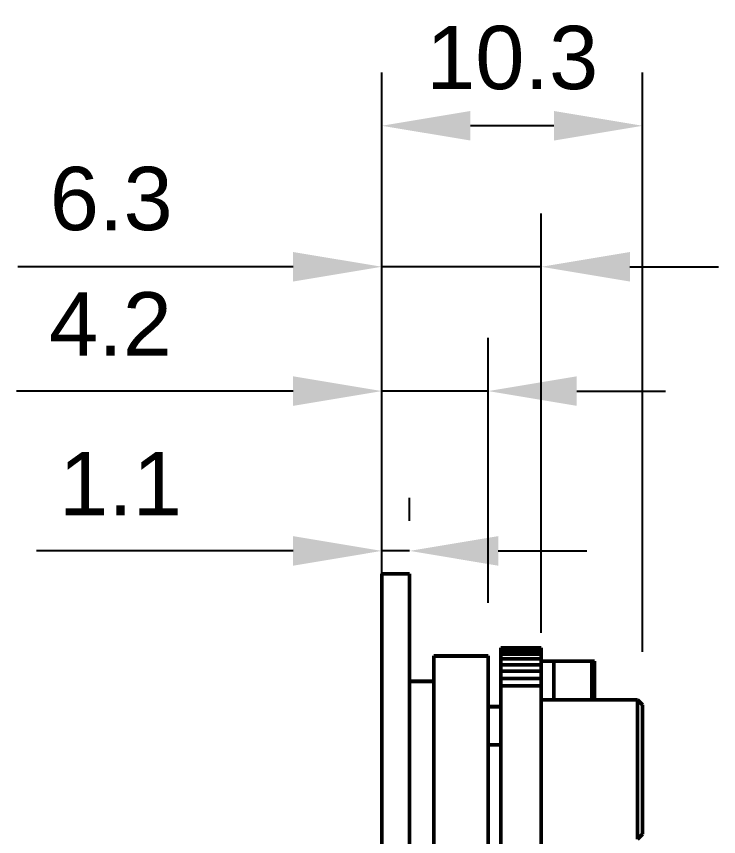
# Model space of a CAD drawing. Header units: millimetres. Extents: x 37 to 395, y 164 to 266.
# Drawn here: x 201.01 to 228.74, y 230.47 to 262.85 of the extents above; entities that cross this region are included whole.
import ezdxf

# ---------------------------------------------------------------- set-up
doc = ezdxf.new("R2010")
doc.units = ezdxf.units.MM
doc.header["$LTSCALE"] = 0.75
doc.layers.add('Visible', color=7, linetype='Continuous', lineweight=50)
doc.layers.add('尺寸标注', color=3, linetype='Continuous', lineweight=25)
doc.styles.get("Standard").update_dxf_attribs({"font": 'arial.ttf'})
doc.dimstyles.new('Dim-ISO-25', dxfattribs={"dimtxt": 3.5, "dimasz": 3.5, "dimexe": 2.1, "dimexo": 2.1, "dimgap": 1.4, "dimtad": 1, "dimzin": 12, "dimdsep": 46, "dimtxsty": 'Standard', "dimcen": 0, "dimazin": 3, "dimtp": 0.1, "dimtm": 0.1, "dimtfac": 0.714286, "dimtmove": 0, "dimatfit": 3, "dimfxl": 1, "dimtzin": 12, "dimarcsym": 0})

# ---------------------------------------------------------------- blocks, each defined once
blk = doc.blocks.new('*D10')
at = {"layer": 'Defpoints', "color": 0, "transparency": 16777216}
for p in [(215.436, 241.747), (215.436, 240.837), (216.536, 240.837)]:
    blk.add_point(p, dxfattribs=at)
at = {"layer": '尺寸标注', "color": 0, "lineweight": -2, "transparency": 16777216}
for p, q in [((215.436, 242.937), (215.436, 243.847)), ((216.536, 242.937), (216.536, 243.847)), ((211.936, 241.747), (201.803, 241.747)), ((216.536, 241.747), (215.436, 241.747)), ((220.036, 241.747), (223.536, 241.747))]:
    blk.add_line(p, q, dxfattribs=at)
at = {"layer": '尺寸标注', "color": 0, "transparency": 16777216}
for points in [[(211.936, 242.33), (211.936, 241.163), (215.436, 241.747)], [(220.036, 242.33), (220.036, 241.163), (216.536, 241.747)]]:
    blk.add_solid(points, dxfattribs=at)
at = {"layer": '尺寸标注', "color": 0, "transparency": 16777216, "insert": (205.119, 244.402), "char_height": 2.5, "attachment_point": 5}
blk.add_mtext('1.1', dxfattribs=at)
blk = doc.blocks.new('*D11')
at = {"layer": 'Defpoints', "color": 0, "transparency": 16777216}
for p in [(215.436, 248.057), (215.436, 237.586), (219.636, 237.598)]:
    blk.add_point(p, dxfattribs=at)
at = {"layer": '尺寸标注', "color": 0, "lineweight": -2, "transparency": 16777216}
for p, q in [((215.436, 239.686), (215.436, 250.157)), ((219.636, 239.698), (219.636, 250.157)), ((211.936, 248.057), (201.01, 248.057)), ((219.636, 248.057), (215.436, 248.057)), ((223.136, 248.057), (226.636, 248.057))]:
    blk.add_line(p, q, dxfattribs=at)
at = {"layer": '尺寸标注', "color": 0, "transparency": 16777216}
for points in [[(211.936, 248.64), (211.936, 247.474), (215.436, 248.057)], [(223.136, 248.64), (223.136, 247.474), (219.636, 248.057)]]:
    blk.add_solid(points, dxfattribs=at)
at = {"layer": '尺寸标注', "color": 0, "transparency": 16777216, "insert": (204.723, 250.712), "char_height": 2.5, "attachment_point": 5}
blk.add_mtext('4.2', dxfattribs=at)
blk = doc.blocks.new('*D12')
at = {"layer": 'Defpoints', "color": 0, "transparency": 16777216}
for p in [(215.436, 252.966), (215.436, 236.416), (221.737, 236.416)]:
    blk.add_point(p, dxfattribs=at)
at = {"layer": '尺寸标注', "color": 0, "lineweight": -2, "transparency": 16777216}
for p, q in [((215.436, 238.516), (215.436, 255.066)), ((221.737, 238.516), (221.737, 255.066)), ((211.936, 252.966), (201.071, 252.966)), ((221.737, 252.966), (215.436, 252.966)), ((225.237, 252.966), (228.737, 252.966))]:
    blk.add_line(p, q, dxfattribs=at)
at = {"layer": '尺寸标注', "color": 0, "transparency": 16777216}
for points in [[(211.936, 253.549), (211.936, 252.382), (215.436, 252.966)], [(225.237, 253.549), (225.237, 252.382), (221.737, 252.966)]]:
    blk.add_solid(points, dxfattribs=at)
at = {"layer": '尺寸标注', "color": 0, "transparency": 16777216, "insert": (204.754, 255.643), "char_height": 2.5, "attachment_point": 5}
blk.add_mtext('6.3', dxfattribs=at)
blk = doc.blocks.new('*D13')
at = {"layer": 'Defpoints', "color": 0, "transparency": 16777216}
for p in [(215.436, 258.533), (215.436, 235.666), (225.737, 235.666)]:
    blk.add_point(p, dxfattribs=at)
at = {"layer": '尺寸标注', "color": 0, "lineweight": -2, "transparency": 16777216}
for p, q in [((215.436, 237.766), (215.436, 260.633)), ((225.737, 237.766), (225.737, 260.633)), ((222.237, 258.533), (218.936, 258.533))]:
    blk.add_line(p, q, dxfattribs=at)
at = {"layer": '尺寸标注', "color": 0, "transparency": 16777216}
for points in [[(218.936, 259.117), (218.936, 257.95), (215.436, 258.533)], [(222.237, 259.117), (222.237, 257.95), (225.737, 258.533)]]:
    blk.add_solid(points, dxfattribs=at)
at = {"layer": '尺寸标注', "color": 0, "transparency": 16777216, "insert": (220.586, 261.211), "char_height": 2.5, "attachment_point": 5}
blk.add_mtext('10.3', dxfattribs=at)

msp = doc.modelspace()

# ---------------------------------------------------------------- linework, layer by layer
at = {"layer": 'Visible', "extrusion": (1, -2e-16, 0)}
for p, q in [((215.436, 240.837), (215.436, 240.848)), ((216.536, 240.848), (215.436, 240.848)), ((215.436, 234.836), (215.436, 240.837)), ((216.536, 240.837), (216.536, 240.848)), ((216.536, 240.837), (216.536, 234.836)), ((220.136, 237.916), (220.136, 237.924)), ((220.136, 237.924), (221.737, 237.924)), ((220.136, 237.895), (220.136, 237.916)), ((220.136, 237.916), (221.737, 237.916)), ((220.136, 237.809), (220.136, 237.895)), ((220.136, 237.895), (221.737, 237.895)), ((220.136, 237.67), (220.136, 237.809)), ((220.136, 237.809), (221.737, 237.809)), ((221.737, 237.924), (221.737, 237.916)), ((221.737, 237.916), (221.737, 237.895)), ((221.737, 237.895), (221.737, 237.809)), ((221.737, 237.809), (221.737, 237.67)), ((217.486, 237.598), (217.486, 237.586)), ((217.486, 237.598), (219.636, 237.598)), ((217.486, 237.586), (217.486, 183.086)), ((217.486, 237.586), (219.636, 237.586)), ((219.636, 237.598), (219.636, 237.586)), ((219.636, 237.586), (219.636, 183.086)), ((220.136, 237.482), (220.136, 237.67)), ((220.136, 237.67), (221.737, 237.67)), ((220.136, 237.254), (220.136, 237.482)), ((220.136, 237.482), (221.737, 237.482)), ((221.737, 237.67), (221.737, 237.482)), ((221.737, 237.482), (221.737, 237.254)), ((221.737, 237.398), (223.837, 237.398)), ((221.737, 237.398), (222.237, 237.398)), ((222.237, 237.398), (222.237, 235.866)), ((223.737, 237.398), (223.837, 237.398)), ((223.737, 235.866), (223.737, 237.398)), ((223.837, 235.866), (223.837, 237.398)), ((223.837, 235.866), (223.837, 237.398)), ((220.136, 236.993), (220.136, 237.254)), ((220.136, 237.254), (221.737, 237.254)), ((221.737, 237.254), (221.737, 236.993)), ((220.136, 236.71), (220.136, 236.993)), ((220.136, 236.993), (221.737, 236.993)), ((221.737, 236.993), (221.737, 236.71)), ((216.536, 236.598), (217.486, 236.598)), ((216.536, 236.587), (217.486, 236.587)), ((220.136, 236.416), (220.136, 236.71)), ((220.136, 236.71), (221.737, 236.71)), ((220.136, 184.256), (220.136, 236.416)), ((220.136, 236.416), (221.737, 236.416)), ((221.737, 236.71), (221.737, 236.416)), ((221.737, 236.416), (221.737, 184.256)), ((221.737, 235.866), (225.537, 235.866)), ((225.537, 235.866), (225.537, 230.366)), ((225.737, 235.666), (225.537, 235.866)), ((219.636, 235.598), (220.136, 235.598)), ((219.636, 235.587), (220.136, 235.587)), ((225.737, 235.666), (225.737, 230.566)), ((215.436, 185.836), (215.436, 234.836)), ((216.536, 185.836), (216.536, 234.836)), ((219.636, 234.087), (220.136, 234.087)), ((225.737, 230.566), (225.537, 230.366))]:
    msp.add_line(p, q, dxfattribs=at)

# ---------------------------------------------------------------- dimensions: what is measured, and where the dimension line sits
at = {"layer": '尺寸标注'}
for base, p1, p2, picture, middle in [((215.436, 258.533), (225.737, 235.666), (215.436, 235.666), '*D13', (220.586, 261.211)), ((215.436, 252.966), (221.737, 236.416), (215.436, 236.416), '*D12', (204.754, 255.643)), ((215.436, 248.057), (219.636, 237.598), (215.436, 237.586), '*D11', (204.723, 250.712)), ((215.436, 241.747), (216.536, 240.837), (215.436, 240.837), '*D10', (205.119, 244.402))]:
    dim = msp.add_linear_dim(base=base, p1=p1, p2=p2, dimstyle='Dim-ISO-25', override={"dimtxt": 2.5, "dimtoh": 1}, dxfattribs=at)
    dim.commit()
    dim.dimension.update_dxf_attribs({"geometry": picture, "text_midpoint": middle})

doc.saveas('drawing.dxf')
